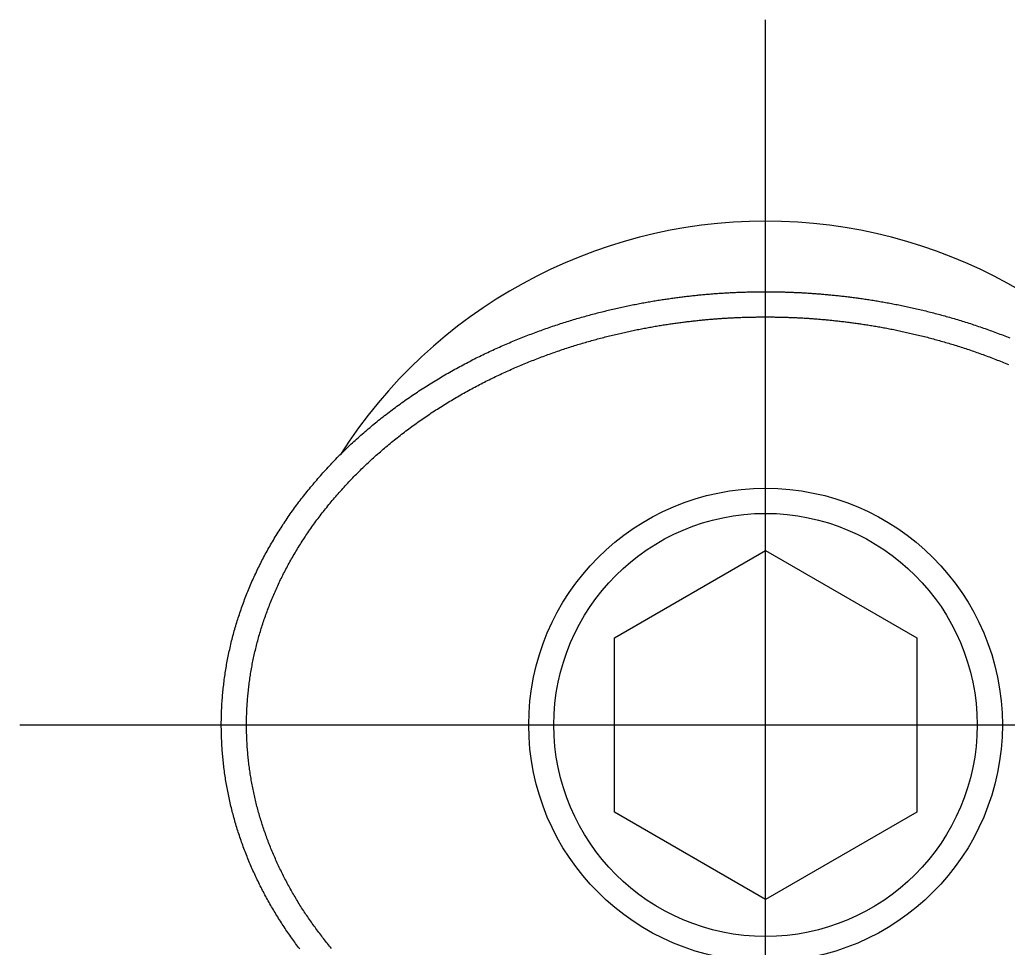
# Model space of a CAD drawing. Extents: x -61.9 to 7.4, y -31.4 to 7.
# Drawn here: x -7.4 to 2.41, y -2.22 to 7 of the extents above; entities that cross this region are included whole.
import ezdxf

# ---------------------------------------------------------------- set-up
doc = ezdxf.new("R2010")
doc.units = 0
doc.linetypes.add('CENTER', pattern=[50.8, 31.75, -6.35, 6.35, -6.35])
doc.layers.get('0').update_dxf_attribs({"linetype": 'CONTINUOUS'})
doc.layers.add('CENTER', color=1, linetype='CENTER')

msp = doc.modelspace()

# ---------------------------------------------------------------- linework, layer by layer
at = {"color": 7, "linetype": 'CONTINUOUS'}
for p, q in [((-1.5, 0.866), (0, 1.7321)), ((0, 1.7321), (1.5, 0.866)), ((-1.5, -0.866), (-1.5, 0.866)), ((1.5, 0.866), (1.5, -0.866)), ((0, -1.7321), (-1.5, -0.866)), ((1.5, -0.866), (0, -1.7321))]:
    msp.add_line(p, q, dxfattribs=at)
at = {"color": 7}
for points in [[(-4.6226, -2.2228, 0), (-4.6326, -2.2096, 0), (-4.6426, -2.1962, 0), (-4.6525, -2.1829, 0), (-4.6624, -2.1695, 0), (-4.6722, -2.156, 0), (-4.682, -2.1425, 0), (-4.6917, -2.129, 0), (-4.7014, -2.1154, 0), (-4.711, -2.1018, 0), (-4.7206, -2.0881, 0), (-4.7301, -2.0744, 0), (-4.7396, -2.0606, 0), (-4.749, -2.0468, 0), (-4.7584, -2.033, 0), (-4.7677, -2.0191, 0), (-4.777, -2.0051, 0), (-4.7862, -1.9911, 0), (-4.7953, -1.9771, 0), (-4.8045, -1.9631, 0), (-4.8135, -1.9489, 0), (-4.8225, -1.9348, 0), (-4.8314, -1.9206, 0), (-4.8403, -1.9064, 0), (-4.8491, -1.8921, 0), (-4.8579, -1.8778, 0), (-4.8666, -1.8634, 0), (-4.8753, -1.849, 0), (-4.8839, -1.8345, 0), (-4.8925, -1.82, 0), (-4.9009, -1.8055, 0), (-4.9094, -1.7909, 0), (-4.9177, -1.7763, 0), (-4.926, -1.7616, 0), (-4.9343, -1.7469, 0), (-4.9425, -1.7322, 0), (-4.9506, -1.7174, 0), (-4.9586, -1.7026, 0), (-4.9666, -1.6877, 0), (-4.9746, -1.6728, 0), (-4.9824, -1.6579, 0), (-4.9902, -1.6429, 0), (-4.998, -1.6279, 0), (-5.0057, -1.6128, 0), (-5.0133, -1.5978, 0), (-5.0208, -1.5826, 0), (-5.0283, -1.5675, 0), (-5.0357, -1.5523, 0), (-5.0431, -1.5371, 0), (-5.0503, -1.5218, 0), (-5.0576, -1.5065, 0), (-5.0647, -1.4912, 0), (-5.0718, -1.4758, 0), (-5.0788, -1.4604, 0), (-5.0858, -1.445, 0), (-5.0926, -1.4296, 0), (-5.0995, -1.4141, 0), (-5.1062, -1.3985, 0), (-5.1129, -1.383, 0), (-5.1195, -1.3674, 0), (-5.126, -1.3518, 0), (-5.1325, -1.3362, 0), (-5.1389, -1.3205, 0), (-5.1452, -1.3048, 0), (-5.1514, -1.2891, 0), (-5.1576, -1.2733, 0), (-5.1637, -1.2575, 0), (-5.1698, -1.2417, 0), (-5.1757, -1.2259, 0), (-5.1816, -1.21, 0), (-5.1875, -1.1941, 0), (-5.1932, -1.1782, 0), (-5.1989, -1.1622, 0), (-5.2045, -1.1462, 0), (-5.21, -1.1302, 0), (-5.2154, -1.1142, 0), (-5.2208, -1.0982, 0), (-5.2261, -1.0821, 0), (-5.2313, -1.066, 0), (-5.2365, -1.0499, 0), (-5.2416, -1.0337, 0), (-5.2466, -1.0176, 0), (-5.2515, -1.0014, 0), (-5.2563, -0.9852, 0), (-5.2611, -0.9689, 0), (-5.2658, -0.9527, 0), (-5.2704, -0.9364, 0), (-5.2749, -0.9201, 0), (-5.2794, -0.9038, 0), (-5.2837, -0.8874, 0), (-5.288, -0.8711, 0), (-5.2923, -0.8547, 0), (-5.2964, -0.8383, 0), (-5.3004, -0.8219, 0), (-5.3044, -0.8055, 0), (-5.3083, -0.789, 0), (-5.3121, -0.7726, 0), (-5.3159, -0.7561, 0), (-5.3195, -0.7396, 0), (-5.3231, -0.7231, 0), (-5.3266, -0.7066, 0), (-5.33, -0.6901, 0), (-5.3333, -0.6735, 0), (-5.3366, -0.657, 0), (-5.3397, -0.6404, 0), (-5.3428, -0.6238, 0), (-5.3458, -0.6072, 0), (-5.3488, -0.5906, 0), (-5.3516, -0.574, 0), (-5.3544, -0.5573, 0), (-5.3571, -0.5407, 0), (-5.3597, -0.524, 0), (-5.3622, -0.5074, 0), (-5.3646, -0.4907, 0), (-5.367, -0.474, 0), (-5.3693, -0.4573, 0), (-5.3715, -0.4406, 0), (-5.3736, -0.4239, 0), (-5.3756, -0.4072, 0), (-5.3776, -0.3905, 0), (-5.3795, -0.3737, 0), (-5.3813, -0.357, 0), (-5.383, -0.3402, 0), (-5.3846, -0.3235, 0), (-5.3861, -0.3067, 0), (-5.3876, -0.2899, 0), (-5.389, -0.2732, 0), (-5.3903, -0.2564, 0), (-5.3915, -0.2396, 0), (-5.3927, -0.2228, 0), (-5.3937, -0.206, 0), (-5.3947, -0.1892, 0), (-5.3956, -0.1724, 0), (-5.3964, -0.1556, 0), (-5.3971, -0.1388, 0), (-5.3978, -0.122, 0), (-5.3983, -0.1052, 0), (-5.3988, -0.0884, 0), (-5.3992, -0.0715, 0), (-5.3995, -0.0547, 0), (-5.3998, -0.0379, 0), (-5.3999, -0.0211, 0), (-5.4, -0.0043, 0), (-5.4, 0.0126, 0), (-5.3999, 0.0294, 0), (-5.3997, 0.0462, 0), (-5.3994, 0.063, 0), (-5.3991, 0.0798, 0), (-5.3986, 0.0967, 0), (-5.3981, 0.1135, 0), (-5.3975, 0.1303, 0), (-5.3968, 0.1471, 0), (-5.3961, 0.1639, 0), (-5.3952, 0.1807, 0), (-5.3943, 0.1975, 0), (-5.3933, 0.2143, 0), (-5.3922, 0.2311, 0), (-5.391, 0.2479, 0), (-5.3898, 0.2647, 0), (-5.3884, 0.2815, 0), (-5.387, 0.2983, 0), (-5.3855, 0.3151, 0), (-5.3839, 0.3319, 0), (-5.3822, 0.3487, 0), (-5.3804, 0.3655, 0), (-5.3786, 0.3822, 0), (-5.3767, 0.399, 0), (-5.3747, 0.4158, 0), (-5.3726, 0.4326, 0), (-5.3704, 0.4493, 0), (-5.3682, 0.4661, 0), (-5.3658, 0.4829, 0), (-5.3634, 0.4996, 0), (-5.3609, 0.5164, 0), (-5.3583, 0.5331, 0), (-5.3557, 0.5498, 0), (-5.3529, 0.5666, 0), (-5.3501, 0.5833, 0), (-5.3472, 0.6, 0), (-5.3442, 0.6167, 0), (-5.3411, 0.6334, 0), (-5.3379, 0.6501, 0), (-5.3347, 0.6668, 0), (-5.3313, 0.6835, 0), (-5.3279, 0.7002, 0), (-5.3244, 0.7169, 0), (-5.3208, 0.7335, 0), (-5.3172, 0.7502, 0), (-5.3134, 0.7668, 0), (-5.3096, 0.7834, 0), (-5.3057, 0.8001, 0), (-5.3017, 0.8167, 0), (-5.2976, 0.8333, 0), (-5.2935, 0.8499, 0), (-5.2892, 0.8665, 0), (-5.2849, 0.8831, 0), (-5.2805, 0.8997, 0), (-5.276, 0.9162, 0), (-5.2714, 0.9328, 0), (-5.2668, 0.9493, 0), (-5.262, 0.9658, 0), (-5.2572, 0.9823, 0), (-5.2523, 0.9989, 0), (-5.2473, 1.0153, 0), (-5.2422, 1.0318, 0), (-5.2371, 1.0483, 0), (-5.2318, 1.0648, 0), (-5.2265, 1.0812, 0), (-5.2211, 1.0976, 0), (-5.2156, 1.1141, 0), (-5.21, 1.1305, 0), (-5.2044, 1.1469, 0), (-5.1987, 1.1632, 0), (-5.1928, 1.1796, 0), (-5.1869, 1.196, 0), (-5.181, 1.2123, 0), (-5.1749, 1.2286, 0), (-5.1687, 1.2449, 0), (-5.1625, 1.2612, 0), (-5.1562, 1.2775, 0), (-5.1498, 1.2937, 0), (-5.1433, 1.31, 0), (-5.1367, 1.3262, 0), (-5.1301, 1.3424, 0), (-5.1234, 1.3586, 0), (-5.1166, 1.3747, 0), (-5.1097, 1.3909, 0), (-5.1027, 1.407, 0), (-5.0956, 1.4231, 0), (-5.0885, 1.4392, 0), (-5.0813, 1.4553, 0), (-5.074, 1.4714, 0), (-5.0666, 1.4874, 0), (-5.0591, 1.5034, 0), (-5.0516, 1.5194, 0), (-5.044, 1.5354, 0), (-5.0363, 1.5514, 0), (-5.0285, 1.5673, 0), (-5.0206, 1.5832, 0), (-5.0127, 1.5991, 0), (-5.0046, 1.615, 0), (-4.9965, 1.6308, 0), (-4.9883, 1.6466, 0), (-4.9801, 1.6624, 0), (-4.9717, 1.6782, 0), (-4.9633, 1.694, 0), (-4.9548, 1.7097, 0), (-4.9462, 1.7254, 0), (-4.9375, 1.7411, 0), (-4.9287, 1.7567, 0), (-4.9199, 1.7724, 0), (-4.911, 1.788, 0), (-4.902, 1.8035, 0), (-4.8929, 1.8191, 0), (-4.8838, 1.8346, 0), (-4.8746, 1.8501, 0), (-4.8653, 1.8656, 0), (-4.8559, 1.8811, 0), (-4.8464, 1.8965, 0), (-4.8369, 1.9119, 0), (-4.8272, 1.9272, 0), (-4.8175, 1.9426, 0), (-4.8078, 1.9579, 0), (-4.7979, 1.9732, 0), (-4.788, 1.9884, 0), (-4.7779, 2.0037, 0), (-4.7678, 2.0189, 0), (-4.7576, 2.034, 0), (-4.7474, 2.0492, 0), (-4.7371, 2.0643, 0), (-4.7267, 2.0793, 0), (-4.7162, 2.0944, 0), (-4.7056, 2.1094, 0), (-4.695, 2.1244, 0), (-4.6842, 2.1393, 0), (-4.6734, 2.1543, 0), (-4.6625, 2.1692, 0), (-4.6516, 2.184, 0), (-4.6405, 2.1988, 0), (-4.6294, 2.2136, 0), (-4.6182, 2.2284, 0), (-4.607, 2.2431, 0), (-4.5956, 2.2578, 0), (-4.5842, 2.2724, 0), (-4.5727, 2.2871, 0), (-4.5611, 2.3016, 0), (-4.5495, 2.3162, 0), (-4.5378, 2.3307, 0), (-4.526, 2.3452, 0), (-4.5141, 2.3596, 0), (-4.5022, 2.374, 0), (-4.4902, 2.3883, 0), (-4.4781, 2.4026, 0), (-4.466, 2.4169, 0), (-4.4538, 2.4312, 0), (-4.4415, 2.4454, 0), (-4.4292, 2.4595, 0), (-4.4168, 2.4736, 0), (-4.4043, 2.4877, 0), (-4.3917, 2.5017, 0), (-4.3791, 2.5157, 0), (-4.3664, 2.5297, 0), (-4.3537, 2.5436, 0), (-4.3408, 2.5574, 0), (-4.328, 2.5713, 0), (-4.315, 2.585, 0), (-4.302, 2.5987, 0), (-4.2889, 2.6124, 0), (-4.2758, 2.6261, 0), (-4.2626, 2.6397, 0), (-4.2493, 2.6532, 0), (-4.236, 2.6667, 0), (-4.2226, 2.6801, 0), (-4.2091, 2.6935, 0), (-4.1956, 2.7069, 0), (-4.182, 2.7202, 0), (-4.1684, 2.7334, 0), (-4.1547, 2.7466, 0), (-4.141, 2.7598, 0), (-4.1272, 2.7729, 0), (-4.1133, 2.7859, 0), (-4.0994, 2.7989, 0), (-4.0854, 2.8119, 0), (-4.0713, 2.8248, 0), (-4.0572, 2.8376, 0), (-4.0431, 2.8504, 0), (-4.0289, 2.8632, 0), (-4.0146, 2.8758, 0), (-4.0003, 2.8885, 0), (-3.9859, 2.901, 0), (-3.9715, 2.9135, 0), (-3.957, 2.926, 0), (-3.9425, 2.9384, 0), (-3.9279, 2.9508, 0), (-3.9133, 2.9631, 0), (-3.8986, 2.9753, 0), (-3.8838, 2.9875, 0), (-3.8691, 2.9996, 0), (-3.8542, 3.0117, 0), (-3.8394, 3.0237, 0), (-3.8245, 3.0356, 0), (-3.8095, 3.0475, 0), (-3.7945, 3.0594, 0), (-3.7794, 3.0711, 0), (-3.7643, 3.0829, 0), (-3.7492, 3.0945, 0), (-3.734, 3.1061, 0), (-3.7188, 3.1177, 0), (-3.7035, 3.1292, 0), (-3.6882, 3.1406, 0), (-3.6729, 3.152, 0), (-3.6575, 3.1633, 0), (-3.6421, 3.1745, 0), (-3.6267, 3.1857, 0), (-3.6112, 3.1968, 0), (-3.5956, 3.2079, 0), (-3.5801, 3.2189, 0), (-3.5645, 3.2299, 0), (-3.5488, 3.2408, 0), (-3.5332, 3.2516, 0), (-3.5175, 3.2624, 0), (-3.5017, 3.2731, 0), (-3.486, 3.2838, 0), (-3.4702, 3.2944, 0), (-3.4543, 3.3049, 0), (-3.4385, 3.3154, 0), (-3.4226, 3.3258, 0), (-3.4067, 3.3361, 0), (-3.3907, 3.3464, 0), (-3.3748, 3.3567, 0), (-3.3588, 3.3668, 0), (-3.3428, 3.3769, 0), (-3.3267, 3.387, 0), (-3.3106, 3.3969, 0), (-3.2946, 3.4069, 0), (-3.2784, 3.4167, 0), (-3.2623, 3.4265, 0), (-3.2461, 3.4362, 0), (-3.2299, 3.4459, 0), (-3.2137, 3.4555, 0), (-3.1975, 3.4651, 0), (-3.1813, 3.4745, 0), (-3.165, 3.4839, 0), (-3.1487, 3.4933, 0), (-3.1324, 3.5026, 0), (-3.1161, 3.5118, 0), (-3.0998, 3.521, 0), (-3.0834, 3.5301, 0), (-3.0671, 3.5391, 0), (-3.0507, 3.5481, 0), (-3.0343, 3.557, 0), (-3.0179, 3.5658, 0), (-3.0015, 3.5746, 0), (-2.9851, 3.5833, 0), (-2.9686, 3.5919, 0), (-2.9522, 3.6005, 0), (-2.9357, 3.609, 0), (-2.9193, 3.6175, 0), (-2.9028, 3.6259, 0), (-2.8863, 3.6342, 0), (-2.8699, 3.6425, 0), (-2.8534, 3.6507, 0), (-2.8369, 3.6588, 0), (-2.8204, 3.6669, 0), (-2.8039, 3.6749, 0), (-2.7874, 3.6828, 0), (-2.7709, 3.6907, 0), (-2.7544, 3.6985, 0), (-2.7379, 3.7063, 0), (-2.7214, 3.714, 0), (-2.7049, 3.7216, 0), (-2.6883, 3.7292, 0), (-2.6718, 3.7367, 0), (-2.6553, 3.7442, 0), (-2.6388, 3.7515, 0), (-2.6223, 3.7589, 0), (-2.6058, 3.7662, 0), (-2.5893, 3.7734, 0), (-2.5728, 3.7805, 0), (-2.5563, 3.7876, 0), (-2.5398, 3.7946, 0), (-2.5233, 3.8016, 0), (-2.5068, 3.8085, 0), (-2.4903, 3.8154, 0), (-2.4739, 3.8221, 0), (-2.4574, 3.8289, 0), (-2.4409, 3.8356, 0), (-2.4245, 3.8422, 0), (-2.408, 3.8487, 0), (-2.3916, 3.8552, 0), (-2.3751, 3.8616, 0), (-2.3587, 3.868, 0), (-2.3423, 3.8743, 0), (-2.3259, 3.8806, 0), (-2.3095, 3.8868, 0), (-2.2931, 3.893, 0), (-2.2768, 3.899, 0), (-2.2604, 3.9051, 0), (-2.2441, 3.9111, 0), (-2.2277, 3.917, 0), (-2.2114, 3.9228, 0), (-2.1951, 3.9286, 0), (-2.1788, 3.9344, 0), (-2.1626, 3.9401, 0), (-2.1463, 3.9457, 0), (-2.1301, 3.9513, 0), (-2.1138, 3.9568, 0), (-2.0976, 3.9623, 0), (-2.0814, 3.9677, 0), (-2.0653, 3.9731, 0), (-2.0491, 3.9784, 0), (-2.033, 3.9836, 0), (-2.0169, 3.9888, 0), (-2.0008, 3.9939, 0), (-1.9847, 3.999, 0), (-1.9687, 4.0041, 0), (-1.9526, 4.009, 0), (-1.9366, 4.014, 0), (-1.9206, 4.0188, 0), (-1.9047, 4.0236, 0), (-1.8887, 4.0284, 0), (-1.8728, 4.0331, 0), (-1.857, 4.0377, 0), (-1.8411, 4.0423, 0), (-1.8253, 4.0469, 0), (-1.8095, 4.0514, 0), (-1.7937, 4.0558, 0), (-1.7779, 4.0602, 0), (-1.7622, 4.0646, 0), (-1.7466, 4.0688, 0), (-1.7309, 4.0731, 0), (-1.7153, 4.0773, 0), (-1.6997, 4.0814, 0), (-1.6841, 4.0855, 0), (-1.6686, 4.0895, 0), (-1.6531, 4.0935, 0), (-1.6376, 4.0974, 0), (-1.6222, 4.1013, 0), (-1.6068, 4.1051, 0), (-1.5915, 4.1089, 0), (-1.5761, 4.1127, 0), (-1.5609, 4.1163, 0), (-1.5456, 4.12, 0), (-1.5304, 4.1236, 0), (-1.5153, 4.1271, 0), (-1.5001, 4.1306, 0), (-1.485, 4.1341, 0), (-1.47, 4.1375, 0), (-1.455, 4.1408, 0), (-1.44, 4.1441, 0), (-1.4251, 4.1474, 0), (-1.4102, 4.1506, 0), (-1.3954, 4.1538, 0), (-1.3806, 4.1569, 0), (-1.3659, 4.16, 0), (-1.3512, 4.1631, 0), (-1.3365, 4.1661, 0), (-1.3219, 4.169, 0), (-1.3074, 4.1719, 0), (-1.2928, 4.1748, 0), (-1.2784, 4.1776, 0), (-1.2639, 4.1804, 0), (-1.2496, 4.1832, 0), (-1.2353, 4.1859, 0), (-1.221, 4.1885, 0), (-1.2068, 4.1911, 0), (-1.1926, 4.1937, 0), (-1.1785, 4.1962, 0), (-1.1644, 4.1987, 0), (-1.1504, 4.2012, 0), (-1.1365, 4.2036, 0), (-1.1226, 4.206, 0), (-1.1087, 4.2083, 0), (-1.0949, 4.2106, 0), (-1.0812, 4.2129, 0), (-1.0675, 4.2151, 0), (-1.0539, 4.2172, 0), (-1.0403, 4.2194, 0), (-1.0268, 4.2215, 0), (-1.0134, 4.2236, 0), (-1, 4.2256, 0), (-0.9867, 4.2276, 0), (-0.9734, 4.2295, 0), (-0.9602, 4.2314, 0), (-0.9471, 4.2333, 0), (-0.934, 4.2352, 0), (-0.921, 4.237, 0), (-0.908, 4.2388, 0), (-0.8951, 4.2405, 0), (-0.8823, 4.2422, 0), (-0.8696, 4.2439, 0), (-0.8569, 4.2455, 0), (-0.8443, 4.2471, 0), (-0.8317, 4.2487, 0), (-0.8192, 4.2502, 0), (-0.8067, 4.2518, 0), (-0.7943, 4.2532, 0), (-0.782, 4.2547, 0), (-0.7697, 4.2561, 0), (-0.7574, 4.2575, 0), (-0.7452, 4.2589, 0), (-0.7331, 4.2603, 0), (-0.721, 4.2616, 0), (-0.7089, 4.2629, 0), (-0.6969, 4.2642, 0), (-0.6849, 4.2654, 0), (-0.6729, 4.2667, 0), (-0.6611, 4.2679, 0), (-0.6492, 4.269, 0), (-0.6374, 4.2702, 0), (-0.6256, 4.2713, 0), (-0.6139, 4.2724, 0), (-0.6022, 4.2735, 0), (-0.5905, 4.2745, 0), (-0.5789, 4.2756, 0), (-0.5673, 4.2766, 0), (-0.5557, 4.2776, 0), (-0.5442, 4.2785, 0), (-0.5327, 4.2794, 0), (-0.5212, 4.2804, 0), (-0.5097, 4.2812, 0), (-0.4983, 4.2821, 0), (-0.4869, 4.2829, 0), (-0.4756, 4.2838, 0), (-0.4643, 4.2846, 0), (-0.4529, 4.2853, 0), (-0.4417, 4.2861, 0), (-0.4304, 4.2868, 0), (-0.4192, 4.2875, 0), (-0.408, 4.2882, 0), (-0.3968, 4.2889, 0), (-0.3856, 4.2895, 0), (-0.3744, 4.2901, 0), (-0.3633, 4.2908, 0), (-0.3522, 4.2913, 0), (-0.3411, 4.2919, 0), (-0.33, 4.2924, 0), (-0.3189, 4.293, 0), (-0.3078, 4.2934, 0), (-0.2968, 4.2939, 0), (-0.2858, 4.2944, 0), (-0.2747, 4.2948, 0), (-0.2637, 4.2953, 0), (-0.2527, 4.2957, 0), (-0.2417, 4.296, 0), (-0.2307, 4.2964, 0), (-0.2197, 4.2968, 0), (-0.2088, 4.2971, 0), (-0.1978, 4.2974, 0), (-0.1868, 4.2977, 0), (-0.1758, 4.298, 0), (-0.1649, 4.2982, 0), (-0.1539, 4.2984, 0), (-0.1429, 4.2987, 0), (-0.132, 4.2989, 0), (-0.121, 4.2991, 0), (-0.11, 4.2992, 0), (-0.0991, 4.2994, 0), (-0.0881, 4.2995, 0), (-0.0771, 4.2996, 0), (-0.0661, 4.2997, 0), (-0.0551, 4.2998, 0), (-0.0441, 4.2999, 0), (-0.0331, 4.2999, 0), (-0.0221, 4.3, 0), (-0.011, 4.3, 0), (0, 4.3, 0)], [(0, 4.3, 0), (0.011, 4.3, 0), (0.0221, 4.3, 0), (0.0331, 4.2999, 0), (0.0441, 4.2999, 0), (0.0551, 4.2998, 0), (0.0661, 4.2997, 0), (0.0771, 4.2996, 0), (0.0881, 4.2995, 0), (0.0991, 4.2993, 0), (0.11, 4.2992, 0), (0.121, 4.299, 0), (0.132, 4.2988, 0), (0.143, 4.2986, 0), (0.1539, 4.2984, 0), (0.1649, 4.2981, 0), (0.1759, 4.2979, 0), (0.1868, 4.2976, 0), (0.1978, 4.2973, 0), (0.2088, 4.297, 0), (0.2198, 4.2966, 0), (0.2307, 4.2963, 0), (0.2417, 4.2959, 0), (0.2527, 4.2955, 0), (0.2637, 4.2951, 0), (0.2748, 4.2947, 0), (0.2858, 4.2942, 0), (0.2968, 4.2938, 0), (0.3079, 4.2933, 0), (0.3189, 4.2927, 0), (0.33, 4.2922, 0), (0.3411, 4.2917, 0), (0.3522, 4.2911, 0), (0.3633, 4.2905, 0), (0.3745, 4.2899, 0), (0.3856, 4.2893, 0), (0.3968, 4.2886, 0), (0.408, 4.288, 0), (0.4192, 4.2873, 0), (0.4305, 4.2866, 0), (0.4417, 4.2858, 0), (0.453, 4.2851, 0), (0.4643, 4.2843, 0), (0.4756, 4.2835, 0), (0.487, 4.2827, 0), (0.4984, 4.2818, 0), (0.5098, 4.281, 0), (0.5212, 4.2801, 0), (0.5327, 4.2792, 0), (0.5442, 4.2782, 0), (0.5557, 4.2773, 0), (0.5673, 4.2763, 0), (0.5789, 4.2753, 0), (0.5905, 4.2743, 0), (0.6022, 4.2732, 0), (0.6139, 4.2722, 0), (0.6256, 4.2711, 0), (0.6374, 4.27, 0), (0.6492, 4.2688, 0), (0.6611, 4.2677, 0), (0.673, 4.2665, 0), (0.6849, 4.2653, 0), (0.6969, 4.264, 0), (0.7089, 4.2628, 0), (0.721, 4.2615, 0), (0.7331, 4.2602, 0), (0.7453, 4.2588, 0), (0.7575, 4.2575, 0), (0.7697, 4.2561, 0), (0.782, 4.2547, 0), (0.7944, 4.2532, 0), (0.8068, 4.2518, 0), (0.8193, 4.2502, 0), (0.8318, 4.2487, 0), (0.8444, 4.2471, 0), (0.857, 4.2455, 0), (0.8697, 4.2439, 0), (0.8824, 4.2422, 0), (0.8952, 4.2405, 0), (0.908, 4.2388, 0), (0.9209, 4.237, 0), (0.9339, 4.2352, 0), (0.9469, 4.2334, 0), (0.96, 4.2315, 0), (0.9731, 4.2296, 0), (0.9863, 4.2277, 0), (0.9996, 4.2257, 0), (1.0129, 4.2237, 0), (1.0263, 4.2216, 0), (1.0397, 4.2195, 0), (1.0533, 4.2174, 0), (1.0668, 4.2153, 0), (1.0804, 4.213, 0), (1.0941, 4.2108, 0), (1.1079, 4.2085, 0), (1.1217, 4.2062, 0), (1.1356, 4.2038, 0), (1.1496, 4.2014, 0), (1.1636, 4.199, 0), (1.1776, 4.1965, 0), (1.1918, 4.194, 0), (1.2059, 4.1914, 0), (1.2201, 4.1888, 0), (1.2344, 4.1861, 0), (1.2488, 4.1834, 0), (1.2631, 4.1807, 0), (1.2776, 4.1779, 0), (1.292, 4.1751, 0), (1.3066, 4.1722, 0), (1.3212, 4.1693, 0), (1.3358, 4.1664, 0), (1.3505, 4.1634, 0), (1.3652, 4.1603, 0), (1.38, 4.1572, 0), (1.3948, 4.1541, 0), (1.4096, 4.1509, 0), (1.4245, 4.1477, 0), (1.4395, 4.1444, 0), (1.4545, 4.1411, 0), (1.4695, 4.1377, 0), (1.4846, 4.1343, 0), (1.4997, 4.1308, 0), (1.5149, 4.1273, 0), (1.53, 4.1238, 0), (1.5453, 4.1202, 0), (1.5606, 4.1165, 0), (1.5758, 4.1128, 0), (1.5912, 4.1091, 0), (1.6066, 4.1053, 0), (1.622, 4.1014, 0), (1.6374, 4.0975, 0), (1.6529, 4.0936, 0), (1.6684, 4.0896, 0), (1.684, 4.0856, 0), (1.6995, 4.0815, 0), (1.7151, 4.0773, 0), (1.7308, 4.0731, 0), (1.7464, 4.0689, 0), (1.7621, 4.0646, 0), (1.7778, 4.0602, 0), (1.7936, 4.0558, 0), (1.8094, 4.0514, 0), (1.8252, 4.0469, 0), (1.841, 4.0423, 0), (1.8568, 4.0377, 0), (1.8727, 4.033, 0), (1.8886, 4.0283, 0), (1.9045, 4.0236, 0), (1.9205, 4.0187, 0), (1.9365, 4.0139, 0), (1.9525, 4.0089, 0), (1.9685, 4.0039, 0), (1.9846, 3.9989, 0), (2.0006, 3.9938, 0), (2.0167, 3.9887, 0), (2.0328, 3.9835, 0), (2.049, 3.9783, 0), (2.0651, 3.9729, 0), (2.0813, 3.9676, 0), (2.0974, 3.9622, 0), (2.1137, 3.9567, 0), (2.1299, 3.9512, 0), (2.1461, 3.9456, 0), (2.1624, 3.94, 0), (2.1787, 3.9343, 0), (2.1949, 3.9285, 0), (2.2112, 3.9227, 0), (2.2275, 3.9169, 0), (2.2439, 3.911, 0), (2.2602, 3.905, 0), (2.2766, 3.899, 0), (2.293, 3.8929, 0), (2.3093, 3.8867, 0), (2.3257, 3.8805, 0), (2.3421, 3.8743, 0), (2.3586, 3.8679, 0), (2.375, 3.8616, 0), (2.3914, 3.8551, 0), (2.4078, 3.8486, 0), (2.4243, 3.8421, 0)], [(-4.3065, -2.2187, 0), (-4.3165, -2.2066, 0), (-4.3264, -2.1946, 0), (-4.3363, -2.1825, 0), (-4.3462, -2.1703, 0), (-4.356, -2.1582, 0), (-4.3658, -2.1459, 0), (-4.3755, -2.1337, 0), (-4.3851, -2.1214, 0), (-4.3948, -2.109, 0), (-4.4043, -2.0967, 0), (-4.4139, -2.0842, 0), (-4.4234, -2.0718, 0), (-4.4328, -2.0593, 0), (-4.4422, -2.0467, 0), (-4.4515, -2.0342, 0), (-4.4608, -2.0216, 0), (-4.4701, -2.0089, 0), (-4.4793, -1.9962, 0), (-4.4884, -1.9835, 0), (-4.4975, -1.9707, 0), (-4.5066, -1.9579, 0), (-4.5156, -1.945, 0), (-4.5245, -1.9322, 0), (-4.5334, -1.9192, 0), (-4.5423, -1.9063, 0), (-4.5511, -1.8933, 0), (-4.5598, -1.8802, 0), (-4.5685, -1.8671, 0), (-4.5772, -1.854, 0), (-4.5857, -1.8409, 0), (-4.5943, -1.8276, 0), (-4.6028, -1.8144, 0), (-4.6112, -1.8011, 0), (-4.6196, -1.7878, 0), (-4.6279, -1.7745, 0), (-4.6362, -1.7611, 0), (-4.6444, -1.7476, 0), (-4.6526, -1.7342, 0), (-4.6607, -1.7206, 0), (-4.6688, -1.7071, 0), (-4.6768, -1.6935, 0), (-4.6848, -1.6799, 0), (-4.6927, -1.6662, 0), (-4.7005, -1.6525, 0), (-4.7083, -1.6388, 0), (-4.716, -1.625, 0), (-4.7237, -1.6112, 0), (-4.7313, -1.5974, 0), (-4.7388, -1.5835, 0), (-4.7463, -1.5696, 0), (-4.7537, -1.5557, 0), (-4.7611, -1.5417, 0), (-4.7684, -1.5277, 0), (-4.7756, -1.5137, 0), (-4.7828, -1.4996, 0), (-4.7899, -1.4855, 0), (-4.7969, -1.4714, 0), (-4.804, -1.4572, 0), (-4.8109, -1.443, 0), (-4.8178, -1.4288, 0), (-4.8246, -1.4145, 0), (-4.8313, -1.4002, 0), (-4.838, -1.3859, 0), (-4.8446, -1.3716, 0), (-4.8511, -1.3572, 0), (-4.8576, -1.3428, 0), (-4.864, -1.3284, 0), (-4.8704, -1.3139, 0), (-4.8767, -1.2994, 0), (-4.8829, -1.2849, 0), (-4.8891, -1.2704, 0), (-4.8952, -1.2558, 0), (-4.9012, -1.2412, 0), (-4.9072, -1.2266, 0), (-4.9131, -1.212, 0), (-4.9189, -1.1973, 0), (-4.9247, -1.1826, 0), (-4.9304, -1.1679, 0), (-4.936, -1.1532, 0), (-4.9416, -1.1384, 0), (-4.947, -1.1236, 0), (-4.9525, -1.1088, 0), (-4.9578, -1.094, 0), (-4.9631, -1.0791, 0), (-4.9683, -1.0642, 0), (-4.9735, -1.0493, 0), (-4.9785, -1.0344, 0), (-4.9835, -1.0195, 0), (-4.9885, -1.0045, 0), (-4.9933, -0.9895, 0), (-4.9981, -0.9745, 0), (-5.0028, -0.9595, 0), (-5.0075, -0.9444, 0), (-5.0121, -0.9294, 0), (-5.0166, -0.9143, 0), (-5.021, -0.8992, 0), (-5.0254, -0.8841, 0), (-5.0297, -0.8689, 0), (-5.0339, -0.8538, 0), (-5.038, -0.8386, 0), (-5.0421, -0.8234, 0), (-5.0461, -0.8082, 0), (-5.05, -0.793, 0), (-5.0538, -0.7778, 0), (-5.0576, -0.7625, 0), (-5.0613, -0.7473, 0), (-5.0649, -0.732, 0), (-5.0685, -0.7167, 0), (-5.0719, -0.7014, 0), (-5.0753, -0.6861, 0), (-5.0786, -0.6707, 0), (-5.0819, -0.6554, 0), (-5.085, -0.64, 0), (-5.0881, -0.6247, 0), (-5.0912, -0.6093, 0), (-5.0941, -0.5939, 0), (-5.097, -0.5785, 0), (-5.0998, -0.5631, 0), (-5.1025, -0.5477, 0), (-5.1051, -0.5323, 0), (-5.1077, -0.5168, 0), (-5.1102, -0.5014, 0), (-5.1126, -0.4859, 0), (-5.115, -0.4705, 0), (-5.1172, -0.455, 0), (-5.1194, -0.4395, 0), (-5.1215, -0.424, 0), (-5.1236, -0.4085, 0), (-5.1255, -0.393, 0), (-5.1274, -0.3775, 0), (-5.1292, -0.362, 0), (-5.131, -0.3465, 0), (-5.1326, -0.331, 0), (-5.1342, -0.3154, 0), (-5.1357, -0.2999, 0), (-5.1372, -0.2843, 0), (-5.1385, -0.2688, 0), (-5.1398, -0.2532, 0), (-5.141, -0.2377, 0), (-5.1422, -0.2221, 0), (-5.1432, -0.2066, 0), (-5.1442, -0.191, 0), (-5.1451, -0.1754, 0), (-5.1459, -0.1598, 0), (-5.1467, -0.1442, 0), (-5.1473, -0.1287, 0), (-5.1479, -0.1131, 0), (-5.1485, -0.0975, 0), (-5.1489, -0.0819, 0), (-5.1493, -0.0663, 0), (-5.1496, -0.0507, 0), (-5.1498, -0.0351, 0), (-5.1499, -0.0195, 0), (-5.15, -0.0039, 0), (-5.15, 0.0116, 0), (-5.1499, 0.0272, 0), (-5.1497, 0.0428, 0), (-5.1495, 0.0584, 0), (-5.1491, 0.074, 0), (-5.1487, 0.0896, 0), (-5.1483, 0.1052, 0), (-5.1477, 0.1208, 0), (-5.1471, 0.1364, 0), (-5.1464, 0.1519, 0), (-5.1456, 0.1675, 0), (-5.1447, 0.1831, 0), (-5.1438, 0.1987, 0), (-5.1428, 0.2143, 0), (-5.1417, 0.2298, 0), (-5.1405, 0.2454, 0), (-5.1393, 0.261, 0), (-5.1379, 0.2766, 0), (-5.1365, 0.2921, 0), (-5.1351, 0.3077, 0), (-5.1335, 0.3233, 0), (-5.1319, 0.3388, 0), (-5.1302, 0.3544, 0), (-5.1284, 0.37, 0), (-5.1265, 0.3855, 0), (-5.1246, 0.4011, 0), (-5.1226, 0.4166, 0), (-5.1205, 0.4322, 0), (-5.1183, 0.4477, 0), (-5.1161, 0.4633, 0), (-5.1138, 0.4788, 0), (-5.1114, 0.4944, 0), (-5.1089, 0.5099, 0), (-5.1063, 0.5254, 0), (-5.1037, 0.5409, 0), (-5.101, 0.5565, 0), (-5.0982, 0.572, 0), (-5.0953, 0.5875, 0), (-5.0924, 0.603, 0), (-5.0894, 0.6185, 0), (-5.0863, 0.634, 0), (-5.0831, 0.6495, 0), (-5.0799, 0.6649, 0), (-5.0766, 0.6804, 0), (-5.0732, 0.6959, 0), (-5.0697, 0.7113, 0), (-5.0661, 0.7268, 0), (-5.0625, 0.7422, 0), (-5.0588, 0.7577, 0), (-5.055, 0.7731, 0), (-5.0511, 0.7885, 0), (-5.0472, 0.804, 0), (-5.0431, 0.8194, 0), (-5.039, 0.8348, 0), (-5.0349, 0.8502, 0), (-5.0306, 0.8656, 0), (-5.0263, 0.8809, 0), (-5.0219, 0.8963, 0), (-5.0174, 0.9117, 0), (-5.0128, 0.927, 0), (-5.0082, 0.9424, 0), (-5.0035, 0.9577, 0), (-4.9987, 0.973, 0), (-4.9938, 0.9884, 0), (-4.9888, 1.0037, 0), (-4.9838, 1.019, 0), (-4.9787, 1.0342, 0), (-4.9735, 1.0495, 0), (-4.9683, 1.0648, 0), (-4.9629, 1.08, 0), (-4.9575, 1.0953, 0), (-4.952, 1.1105, 0), (-4.9464, 1.1257, 0), (-4.9408, 1.1409, 0), (-4.935, 1.1561, 0), (-4.9292, 1.1713, 0), (-4.9233, 1.1865, 0), (-4.9174, 1.2016, 0), (-4.9113, 1.2168, 0), (-4.9052, 1.2319, 0), (-4.899, 1.247, 0), (-4.8927, 1.2621, 0), (-4.8864, 1.2772, 0), (-4.8799, 1.2923, 0), (-4.8734, 1.3073, 0), (-4.8669, 1.3224, 0), (-4.8602, 1.3374, 0), (-4.8534, 1.3524, 0), (-4.8466, 1.3674, 0), (-4.8397, 1.3824, 0), (-4.8328, 1.3973, 0), (-4.8257, 1.4123, 0), (-4.8186, 1.4272, 0), (-4.8114, 1.4421, 0), (-4.8041, 1.457, 0), (-4.7968, 1.4719, 0), (-4.7893, 1.4867, 0), (-4.7818, 1.5016, 0), (-4.7742, 1.5164, 0), (-4.7666, 1.5312, 0), (-4.7588, 1.546, 0), (-4.751, 1.5607, 0), (-4.7431, 1.5755, 0), (-4.7352, 1.5902, 0), (-4.7271, 1.6049, 0), (-4.719, 1.6196, 0), (-4.7108, 1.6342, 0), (-4.7025, 1.6489, 0), (-4.6942, 1.6635, 0), (-4.6858, 1.6781, 0), (-4.6773, 1.6927, 0), (-4.6687, 1.7072, 0), (-4.6601, 1.7217, 0), (-4.6513, 1.7362, 0), (-4.6425, 1.7507, 0), (-4.6337, 1.7652, 0), (-4.6247, 1.7796, 0), (-4.6157, 1.794, 0), (-4.6066, 1.8084, 0), (-4.5974, 1.8228, 0), (-4.5881, 1.8371, 0), (-4.5788, 1.8515, 0), (-4.5694, 1.8658, 0), (-4.5599, 1.88, 0), (-4.5504, 1.8943, 0), (-4.5407, 1.9085, 0), (-4.531, 1.9227, 0), (-4.5213, 1.9368, 0), (-4.5114, 1.951, 0), (-4.5015, 1.9651, 0), (-4.4915, 1.9792, 0), (-4.4814, 1.9932, 0), (-4.4712, 2.0073, 0), (-4.461, 2.0213, 0), (-4.4507, 2.0352, 0), (-4.4403, 2.0492, 0), (-4.4298, 2.0631, 0), (-4.4193, 2.077, 0), (-4.4087, 2.0909, 0), (-4.398, 2.1047, 0), (-4.3872, 2.1185, 0), (-4.3764, 2.1322, 0), (-4.3655, 2.146, 0), (-4.3545, 2.1597, 0), (-4.3435, 2.1733, 0), (-4.3324, 2.187, 0), (-4.3212, 2.2006, 0), (-4.31, 2.2142, 0), (-4.2987, 2.2277, 0), (-4.2873, 2.2412, 0), (-4.2758, 2.2546, 0), (-4.2643, 2.2681, 0), (-4.2527, 2.2815, 0), (-4.2411, 2.2948, 0), (-4.2294, 2.3081, 0), (-4.2176, 2.3214, 0), (-4.2057, 2.3347, 0), (-4.1938, 2.3479, 0), (-4.1818, 2.3611, 0), (-4.1698, 2.3742, 0), (-4.1577, 2.3873, 0), (-4.1455, 2.4003, 0), (-4.1333, 2.4133, 0), (-4.121, 2.4263, 0), (-4.1086, 2.4392, 0), (-4.0962, 2.4521, 0), (-4.0837, 2.465, 0), (-4.0712, 2.4778, 0), (-4.0586, 2.4906, 0), (-4.0459, 2.5033, 0), (-4.0332, 2.516, 0), (-4.0204, 2.5286, 0), (-4.0075, 2.5412, 0), (-3.9946, 2.5537, 0), (-3.9817, 2.5662, 0), (-3.9686, 2.5787, 0), (-3.9556, 2.5911, 0), (-3.9424, 2.6034, 0), (-3.9292, 2.6157, 0), (-3.916, 2.628, 0), (-3.9027, 2.6402, 0), (-3.8893, 2.6524, 0), (-3.8759, 2.6645, 0), (-3.8624, 2.6766, 0), (-3.8489, 2.6886, 0), (-3.8353, 2.7006, 0), (-3.8217, 2.7125, 0), (-3.808, 2.7244, 0), (-3.7943, 2.7362, 0), (-3.7805, 2.748, 0), (-3.7666, 2.7597, 0), (-3.7527, 2.7714, 0), (-3.7388, 2.783, 0), (-3.7248, 2.7946, 0), (-3.7108, 2.8061, 0), (-3.6967, 2.8175, 0), (-3.6826, 2.8289, 0), (-3.6684, 2.8403, 0), (-3.6542, 2.8516, 0), (-3.6399, 2.8628, 0), (-3.6256, 2.874, 0), (-3.6113, 2.8852, 0), (-3.5969, 2.8963, 0), (-3.5825, 2.9073, 0), (-3.568, 2.9183, 0), (-3.5535, 2.9292, 0), (-3.5389, 2.9401, 0), (-3.5243, 2.9509, 0), (-3.5097, 2.9617, 0), (-3.495, 2.9724, 0), (-3.4803, 2.983, 0), (-3.4656, 2.9936, 0), (-3.4508, 3.0042, 0), (-3.436, 3.0146, 0), (-3.4211, 3.0251, 0), (-3.4062, 3.0354, 0), (-3.3913, 3.0458, 0), (-3.3764, 3.056, 0), (-3.3614, 3.0662, 0), (-3.3464, 3.0764, 0), (-3.3313, 3.0865, 0), (-3.3162, 3.0965, 0), (-3.3011, 3.1065, 0), (-3.286, 3.1164, 0), (-3.2708, 3.1263, 0), (-3.2556, 3.1361, 0), (-3.2404, 3.1458, 0), (-3.2251, 3.1555, 0), (-3.2098, 3.1652, 0), (-3.1945, 3.1748, 0), (-3.1792, 3.1843, 0), (-3.1639, 3.1937, 0), (-3.1485, 3.2031, 0), (-3.1331, 3.2125, 0), (-3.1176, 3.2218, 0), (-3.1022, 3.231, 0), (-3.0867, 3.2402, 0), (-3.0713, 3.2493, 0), (-3.0557, 3.2583, 0), (-3.0402, 3.2673, 0), (-3.0247, 3.2762, 0), (-3.0091, 3.2851, 0), (-2.9935, 3.2939, 0), (-2.9779, 3.3027, 0), (-2.9623, 3.3114, 0), (-2.9467, 3.32, 0), (-2.931, 3.3286, 0), (-2.9154, 3.3371, 0), (-2.8997, 3.3455, 0), (-2.884, 3.3539, 0), (-2.8683, 3.3622, 0), (-2.8526, 3.3705, 0), (-2.8369, 3.3787, 0), (-2.8211, 3.3868, 0), (-2.8054, 3.3949, 0), (-2.7896, 3.4029, 0), (-2.7739, 3.4109, 0), (-2.7581, 3.4188, 0), (-2.7424, 3.4266, 0), (-2.7266, 3.4344, 0), (-2.7108, 3.4421, 0), (-2.695, 3.4498, 0), (-2.6792, 3.4574, 0), (-2.6634, 3.465, 0), (-2.6476, 3.4724, 0), (-2.6318, 3.4799, 0), (-2.616, 3.4872, 0), (-2.6002, 3.4946, 0), (-2.5844, 3.5018, 0), (-2.5686, 3.509, 0), (-2.5528, 3.5162, 0), (-2.537, 3.5232, 0), (-2.5212, 3.5302, 0), (-2.5053, 3.5372, 0), (-2.4895, 3.5441, 0), (-2.4737, 3.551, 0), (-2.4579, 3.5577, 0), (-2.4421, 3.5645, 0), (-2.4263, 3.5712, 0), (-2.4105, 3.5778, 0), (-2.3947, 3.5844, 0), (-2.3789, 3.5909, 0), (-2.3631, 3.5973, 0), (-2.3474, 3.6037, 0), (-2.3316, 3.61, 0), (-2.3158, 3.6163, 0), (-2.3001, 3.6225, 0), (-2.2843, 3.6287, 0), (-2.2686, 3.6348, 0), (-2.2528, 3.6409, 0), (-2.2371, 3.6469, 0), (-2.2214, 3.6529, 0), (-2.2057, 3.6587, 0), (-2.19, 3.6646, 0), (-2.1743, 3.6704, 0), (-2.1586, 3.6761, 0), (-2.1429, 3.6818, 0), (-2.1273, 3.6874, 0), (-2.1116, 3.693, 0), (-2.096, 3.6985, 0), (-2.0804, 3.704, 0), (-2.0648, 3.7094, 0), (-2.0492, 3.7147, 0), (-2.0336, 3.72, 0), (-2.0181, 3.7253, 0), (-2.0025, 3.7305, 0), (-1.987, 3.7356, 0), (-1.9715, 3.7407, 0), (-1.956, 3.7458, 0), (-1.9405, 3.7507, 0), (-1.9251, 3.7557, 0), (-1.9097, 3.7606, 0), (-1.8943, 3.7654, 0), (-1.8789, 3.7702, 0), (-1.8635, 3.7749, 0), (-1.8481, 3.7796, 0), (-1.8328, 3.7842, 0), (-1.8175, 3.7888, 0), (-1.8022, 3.7933, 0), (-1.787, 3.7978, 0), (-1.7717, 3.8022, 0), (-1.7565, 3.8065, 0), (-1.7413, 3.8108, 0), (-1.7262, 3.8151, 0), (-1.7111, 3.8193, 0), (-1.696, 3.8235, 0), (-1.6809, 3.8276, 0), (-1.6659, 3.8317, 0), (-1.6508, 3.8357, 0), (-1.6359, 3.8397, 0), (-1.6209, 3.8436, 0), (-1.606, 3.8475, 0), (-1.5911, 3.8513, 0), (-1.5762, 3.8551, 0), (-1.5614, 3.8588, 0), (-1.5466, 3.8625, 0), (-1.5318, 3.8661, 0), (-1.5171, 3.8697, 0), (-1.5024, 3.8733, 0), (-1.4878, 3.8768, 0), (-1.4732, 3.8802, 0), (-1.4586, 3.8836, 0), (-1.444, 3.887, 0), (-1.4295, 3.8903, 0), (-1.4151, 3.8936, 0), (-1.4006, 3.8968, 0), (-1.3862, 3.9, 0), (-1.3719, 3.9031, 0), (-1.3576, 3.9062, 0), (-1.3433, 3.9093, 0), (-1.3291, 3.9123, 0), (-1.3149, 3.9153, 0), (-1.3008, 3.9182, 0), (-1.2867, 3.9211, 0), (-1.2726, 3.9239, 0), (-1.2586, 3.9267, 0), (-1.2447, 3.9295, 0), (-1.2308, 3.9322, 0), (-1.2169, 3.9349, 0), (-1.2031, 3.9375, 0), (-1.1893, 3.9401, 0), (-1.1756, 3.9427, 0), (-1.1619, 3.9452, 0), (-1.1482, 3.9477, 0), (-1.1347, 3.9501, 0), (-1.1211, 3.9525, 0), (-1.1077, 3.9549, 0), (-1.0942, 3.9572, 0), (-1.0809, 3.9595, 0), (-1.0675, 3.9617, 0), (-1.0543, 3.9639, 0), (-1.0411, 3.9661, 0), (-1.0279, 3.9682, 0), (-1.0148, 3.9703, 0), (-1.0017, 3.9724, 0), (-0.9887, 3.9744, 0), (-0.9758, 3.9764, 0), (-0.9629, 3.9783, 0), (-0.9501, 3.9803, 0), (-0.9373, 3.9821, 0), (-0.9246, 3.984, 0), (-0.912, 3.9858, 0), (-0.8994, 3.9876, 0), (-0.8869, 3.9893, 0), (-0.8744, 3.991, 0), (-0.862, 3.9927, 0), (-0.8496, 3.9943, 0), (-0.8374, 3.996, 0), (-0.8251, 3.9975, 0), (-0.813, 3.9991, 0), (-0.8009, 4.0006, 0), (-0.7889, 4.0021, 0), (-0.7769, 4.0035, 0), (-0.7649, 4.005, 0), (-0.753, 4.0064, 0), (-0.7412, 4.0078, 0), (-0.7294, 4.0091, 0), (-0.7177, 4.0104, 0), (-0.706, 4.0118, 0), (-0.6943, 4.013, 0), (-0.6827, 4.0143, 0), (-0.6711, 4.0155, 0), (-0.6596, 4.0167, 0), (-0.6481, 4.0179, 0), (-0.6366, 4.0191, 0), (-0.6252, 4.0202, 0), (-0.6138, 4.0213, 0), (-0.6025, 4.0224, 0), (-0.5912, 4.0234, 0), (-0.5799, 4.0245, 0), (-0.5687, 4.0255, 0), (-0.5575, 4.0265, 0), (-0.5463, 4.0274, 0), (-0.5352, 4.0284, 0), (-0.5241, 4.0293, 0), (-0.513, 4.0302, 0), (-0.5019, 4.0311, 0), (-0.4909, 4.0319, 0), (-0.4799, 4.0328, 0), (-0.469, 4.0336, 0), (-0.458, 4.0344, 0), (-0.4471, 4.0351, 0), (-0.4362, 4.0359, 0), (-0.4254, 4.0366, 0), (-0.4145, 4.0373, 0), (-0.4037, 4.038, 0), (-0.3929, 4.0386, 0), (-0.3821, 4.0393, 0), (-0.3714, 4.0399, 0), (-0.3606, 4.0405, 0), (-0.3499, 4.0411, 0), (-0.3392, 4.0416, 0), (-0.3285, 4.0422, 0), (-0.3178, 4.0427, 0), (-0.3071, 4.0432, 0), (-0.2965, 4.0437, 0), (-0.2858, 4.0442, 0), (-0.2752, 4.0446, 0), (-0.2646, 4.045, 0), (-0.254, 4.0454, 0), (-0.2434, 4.0458, 0), (-0.2328, 4.0462, 0), (-0.2222, 4.0465, 0), (-0.2116, 4.0469, 0), (-0.2011, 4.0472, 0), (-0.1905, 4.0475, 0), (-0.1799, 4.0478, 0), (-0.1694, 4.048, 0), (-0.1588, 4.0483, 0), (-0.1482, 4.0485, 0), (-0.1377, 4.0487, 0), (-0.1271, 4.0489, 0), (-0.1166, 4.0491, 0), (-0.106, 4.0492, 0), (-0.0954, 4.0494, 0), (-0.0848, 4.0495, 0), (-0.0743, 4.0496, 0), (-0.0637, 4.0497, 0), (-0.0531, 4.0498, 0), (-0.0425, 4.0499, 0), (-0.0319, 4.0499, 0), (-0.0213, 4.05, 0), (-0.0106, 4.05, 0), (0, 4.05, 0)], [(0, 4.05, 0), (0.0106, 4.05, 0), (0.0213, 4.05, 0), (0.0319, 4.0499, 0), (0.0425, 4.0499, 0), (0.0531, 4.0498, 0), (0.0637, 4.0497, 0), (0.0743, 4.0496, 0), (0.0848, 4.0495, 0), (0.0954, 4.0494, 0), (0.106, 4.0492, 0), (0.1166, 4.049, 0), (0.1271, 4.0489, 0), (0.1377, 4.0487, 0), (0.1482, 4.0484, 0), (0.1588, 4.0482, 0), (0.1694, 4.048, 0), (0.1799, 4.0477, 0), (0.1905, 4.0474, 0), (0.2011, 4.0471, 0), (0.2117, 4.0468, 0), (0.2222, 4.0464, 0), (0.2328, 4.0461, 0), (0.2434, 4.0457, 0), (0.254, 4.0453, 0), (0.2646, 4.0449, 0), (0.2752, 4.0444, 0), (0.2859, 4.044, 0), (0.2965, 4.0435, 0), (0.3072, 4.043, 0), (0.3178, 4.0425, 0), (0.3285, 4.042, 0), (0.3392, 4.0414, 0), (0.3499, 4.0409, 0), (0.3607, 4.0403, 0), (0.3714, 4.0397, 0), (0.3822, 4.039, 0), (0.3929, 4.0384, 0), (0.4037, 4.0377, 0), (0.4146, 4.037, 0), (0.4254, 4.0363, 0), (0.4363, 4.0356, 0), (0.4472, 4.0349, 0), (0.4581, 4.0341, 0), (0.469, 4.0333, 0), (0.48, 4.0325, 0), (0.491, 4.0317, 0), (0.502, 4.0308, 0), (0.513, 4.0299, 0), (0.5241, 4.029, 0), (0.5352, 4.0281, 0), (0.5463, 4.0272, 0), (0.5575, 4.0262, 0), (0.5687, 4.0252, 0), (0.5799, 4.0242, 0), (0.5912, 4.0232, 0), (0.6025, 4.0222, 0), (0.6139, 4.0211, 0), (0.6252, 4.02, 0), (0.6366, 4.0189, 0), (0.6481, 4.0177, 0), (0.6596, 4.0166, 0), (0.6711, 4.0154, 0), (0.6827, 4.0142, 0), (0.6943, 4.0129, 0), (0.706, 4.0117, 0), (0.7177, 4.0104, 0), (0.7294, 4.0091, 0), (0.7412, 4.0077, 0), (0.7531, 4.0064, 0), (0.765, 4.005, 0), (0.7769, 4.0035, 0), (0.7889, 4.0021, 0), (0.801, 4.0006, 0), (0.8131, 3.9991, 0), (0.8253, 3.9975, 0), (0.8375, 3.996, 0), (0.8497, 3.9944, 0), (0.862, 3.9927, 0), (0.8744, 3.9911, 0), (0.8868, 3.9894, 0), (0.8993, 3.9876, 0), (0.9118, 3.9859, 0), (0.9244, 3.9841, 0), (0.9371, 3.9822, 0), (0.9498, 3.9804, 0), (0.9625, 3.9785, 0), (0.9753, 3.9765, 0), (0.9882, 3.9745, 0), (1.0011, 3.9725, 0), (1.0142, 3.9705, 0), (1.0272, 3.9684, 0), (1.0403, 3.9663, 0), (1.0535, 3.9641, 0), (1.0668, 3.9619, 0), (1.08, 3.9597, 0), (1.0934, 3.9574, 0), (1.1068, 3.9551, 0), (1.1203, 3.9528, 0), (1.1338, 3.9504, 0), (1.1474, 3.9479, 0), (1.161, 3.9455, 0), (1.1747, 3.943, 0), (1.1885, 3.9404, 0), (1.2023, 3.9378, 0), (1.2161, 3.9352, 0), (1.23, 3.9325, 0), (1.2439, 3.9298, 0), (1.2579, 3.927, 0), (1.2719, 3.9242, 0), (1.286, 3.9214, 0), (1.3001, 3.9185, 0), (1.3143, 3.9156, 0), (1.3285, 3.9126, 0), (1.3427, 3.9096, 0), (1.357, 3.9065, 0), (1.3713, 3.9034, 0), (1.3857, 3.9003, 0), (1.4001, 3.8971, 0), (1.4146, 3.8938, 0), (1.4291, 3.8905, 0), (1.4436, 3.8872, 0), (1.4582, 3.8838, 0), (1.4728, 3.8804, 0), (1.4874, 3.877, 0), (1.5021, 3.8735, 0), (1.5168, 3.8699, 0), (1.5316, 3.8663, 0), (1.5464, 3.8626, 0), (1.5612, 3.859, 0), (1.576, 3.8552, 0), (1.5909, 3.8514, 0), (1.6058, 3.8476, 0), (1.6207, 3.8437, 0), (1.6357, 3.8397, 0), (1.6507, 3.8358, 0), (1.6657, 3.8317, 0), (1.6808, 3.8276, 0), (1.6958, 3.8235, 0), (1.7109, 3.8193, 0), (1.7261, 3.8151, 0), (1.7412, 3.8108, 0), (1.7564, 3.8065, 0), (1.7716, 3.8021, 0), (1.7869, 3.7977, 0), (1.8021, 3.7932, 0), (1.8174, 3.7887, 0), (1.8327, 3.7841, 0), (1.848, 3.7795, 0), (1.8634, 3.7748, 0), (1.8787, 3.77, 0), (1.8941, 3.7653, 0), (1.9095, 3.7604, 0), (1.9249, 3.7555, 0), (1.9404, 3.7506, 0), (1.9559, 3.7456, 0), (1.9713, 3.7406, 0), (1.9868, 3.7355, 0), (2.0024, 3.7304, 0), (2.0179, 3.7252, 0), (2.0335, 3.7199, 0), (2.049, 3.7146, 0), (2.0646, 3.7092, 0), (2.0802, 3.7038, 0), (2.0958, 3.6984, 0), (2.1115, 3.6929, 0), (2.1271, 3.6873, 0), (2.1427, 3.6817, 0), (2.1584, 3.676, 0), (2.1741, 3.6703, 0), (2.1898, 3.6645, 0), (2.2055, 3.6587, 0), (2.2212, 3.6528, 0), (2.2369, 3.6468, 0), (2.2527, 3.6408, 0), (2.2684, 3.6347, 0), (2.2841, 3.6286, 0), (2.2999, 3.6225, 0), (2.3157, 3.6162, 0), (2.3314, 3.61, 0), (2.3472, 3.6036, 0), (2.363, 3.5972, 0), (2.3788, 3.5908, 0), (2.3946, 3.5843, 0), (2.4104, 3.5777, 0)]]:
    msp.add_polyline3d(points, dxfattribs=at)
at = {"color": 7, "linetype": 'CONTINUOUS'}
for radius in [2.35, 2.1]:
    msp.add_circle((0, 0), radius, dxfattribs=at)
msp.add_arc((0, 0), 5, 32.47869, 147.52131, dxfattribs=at)
at = {"layer": 'CENTER', "color": 1, "linetype": 'CENTER'}
for p, q in [((0, -7), (0, 7)), ((-7.4, 0), (7.4, 0))]:
    msp.add_line(p, q, dxfattribs=at)

doc.saveas('drawing.dxf')
